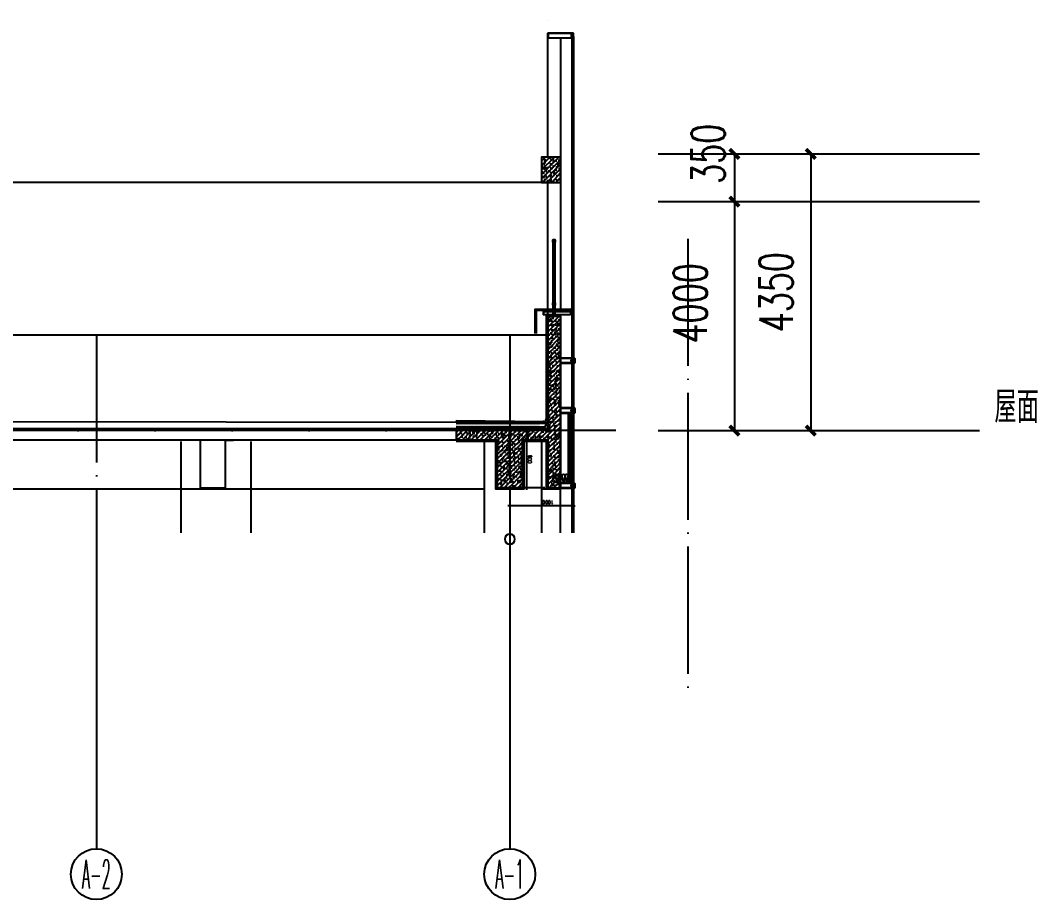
# Model space of a CAD drawing. Extents: x 1980812 to 2578970, y -669191 to 284498.
# Drawn here: x 2036271 to 2052267, y -641267 to -627441 of the extents above; entities that cross this region are included whole.
import ezdxf
from ezdxf.enums import TextEntityAlignment as Align

# ---------------------------------------------------------------- set-up
doc = ezdxf.new("R2010")
doc.units = 0
doc.header["$LTSCALE"] = 1000
doc.header["$MEASUREMENT"] = 0
for name, pattern in [('CENTER', [2, 1.25, -0.25, 0.25, -0.25]), ('DASH', [0.35, 0.25, -0.1]), ('DOTE', [2.42, 2, -0.2, 0.02, -0.2]), ('HIDDEN', [0.375, 0.25, -0.125]), ('HIDDEN2', [0.1875, 0.125, -0.0625])]:
    doc.linetypes.add(name, pattern=pattern)
for name, color, linetype in [('A-SECT-MBND-FINE', 252, 'Continuous'), ('A-SECT-MCUT', 1, 'Continuous'), ('A-SECT-MCUT-FINE', 137, 'Continuous'), ('ALUM-02', 4, 'Continuous'), ('AXIS', 3, 'Continuous'), ('AXIS_TEXT', 7, 'Continuous'), ('BH', 191, 'Continuous'), ('DIM_ELEV', 3, 'Continuous'), ('dote', 1, 'DOTE'), ('FILL', 251, 'Continuous'), ('PUB_DIM', 3, 'Continuous'), ('SF', 1, 'Continuous'), ('STEEL', 3, 'Continuous'), ('SXJF', 8, 'Continuous'), ('TEXT', 7, 'Continuous'), ('WALL', 4, 'Continuous'), ('WINDOW', 2, 'Continuous'), ('保温卷材', 6, 'Continuous'), ('保温板', 20, 'Continuous'), ('可见看线', 63, 'Continuous'), ('柱墙填充', 181, 'Continuous'), ('栏杆', 143, 'Continuous'), ('详细标注', 231, 'Continuous'), ('防水卷材', 6, 'DASH'), ('面层', 31, 'Continuous')]:
    doc.layers.add(name, color=color, linetype=linetype)
doc.styles.add('_TCH_AXIS', font='COMPLEX', dxfattribs={"bigfont": 'GBCBIG'})
doc.styles.add('COMPLEX', font='COMPLEX')
doc.styles.add('DIM_FONT', font='SIMPLEX', dxfattribs={"width": 0.7, "bigfont": 'GBCBIG'})
doc.styles.add('HZTXTW', font='txtw.shx', dxfattribs={"width": 0.6, "bigfont": 'hztxtw.shx'})
doc.styles.add('ROMANS', font='simplex_.ttf', dxfattribs={"width": 0.8, "height": 500})
doc.dimstyles.new('_TCH_ARCH&&150', dxfattribs={"dimscale": 1.5, "dimtxt": 350, "dimasz": 100, "dimexe": 250, "dimexo": 300, "dimgap": 100, "dimtad": 1, "dimdec": 0, "dimzin": 0, "dimdsep": 46, "dimtxsty": 'DIM_FONT', "dimblk": 'ARCHTICK', "dimcen": 0.09, "dimclrt": 7, "dimazin": 2, "dimtfac": 1, "dimtdec": 0, "dimtix": 1, "dimtmove": 2, "dimatfit": 3, "dimfxl": 1, "dimtolj": 1, "dimtzin": 0, "dimarcsym": 0})
doc.dimstyles.new('DIMN20', dxfattribs={"dimscale": 0.2, "dimtxt": 300, "dimasz": 1, "dimexe": 150, "dimexo": 0, "dimgap": 100, "dimtad": 1, "dimdec": 0, "dimzin": 0, "dimdsep": 46, "dimtxsty": 'DIM_FONT', "dimblk1": '_DIMX', "dimblk2": '_DIMX', "dimsah": 1, "dimcen": 0.09, "dimclrd": 256, "dimclre": 256, "dimclrt": 7, "dimadec": 0, "dimazin": 0, "dimtfac": 1, "dimtdec": 0, "dimtix": 1, "dimtmove": 2, "dimatfit": 3, "dimldrblk": '_DIMX', "dimfxl": 150, "dimtolj": 1, "dimtzin": 0, "dimarcsym": 0})
pattern_1 = [(130, (3541375.08, -386623.47), (-71.7260183, -6.2752135), [7.5, -82.5]), (185, (3541375.08, -386623.47), (13.8751334, 75.2192134), [6, -66]), (79.5486, (3541369.105, -386623.99), (-57.8509382, 68.9439542), [6.374019, -70.1142112]), (133.8158, (3541375.08, -386603.47), (-106.724105, -16.5519014), [11.25, -123.75]), (83.3644, (3541366.19, -386604.85), (-93.4662706, 97.411787), [9.561029, -105.1713]), (188.8158, (3541375.08, -386603.47), (-93.4661945, 97.41186), [9, -99]), (159, (3541365.08, -386608.47), (-59.6907052, -40.261889), [7.5, -82.5]), (214, (3541365.08, -386608.47), (-24.3315332, 72.5150045), [6, -66]), (108.5486, (3541360.11, -386611.825), (-84.022263, 32.2530497), [6.374019, -70.1142112]), (142.5, (3541375.082, -386623.47), (-1.21598553, 33.2893854), [0, -65.2, 0, -67, 0, -66.25]), (172.5, (3541375.082, -386623.47), (-26.30695374, 39.4411712), [0, -38.2, 0, -63.7, 0, -25.25]), (212.5, (3541397.382, -386623.47), (-53.3822436, -2.25548717), [0, -25, 0, -78, 0, -103.5]), (222.5, (3541407.38, -386623.47), (-58.318617, 10.0104982), [0, -32.5, 0, -51.8, 0, -73.5])]

# ---------------------------------------------------------------- blocks, each defined once
blk = doc.blocks.new('_ArchTick')
at = {"color": 0, "linetype": 'ByBlock', "const_width": 0.4}
blk.add_lwpolyline([(-0.5, -0.5), (0.5, 0.5)], dxfattribs=at)
blk = doc.blocks.new('*D2850')
at = {"layer": 'Defpoints', "color": 0, "transparency": 16777216}
for p in [(2045848, -629541, 0), (2045848, -633891, 0), (2048698, -633891)]:
    blk.add_point(p, dxfattribs=at)
at = {"layer": 'PUB_DIM', "color": 0, "lineweight": -2, "transparency": 16777216}
for p, q in [((2046298, -629541), (2049073, -629541)), ((2048698, -629541), (2048698, -633891)), ((2046298, -633891), (2049073, -633891))]:
    blk.add_line(p, q, dxfattribs=at)
at = {"layer": 'PUB_DIM', "color": 0, "lineweight": -2, "transparency": 16777216, "xscale": 150, "yscale": 150, "zscale": 150}
for p, rotation in [((2048698, -629541), 90), ((2048698, -633891), 270)]:
    blk.add_blockref('_ArchTick', p, dxfattribs=dict(at, rotation=rotation))
at = {"layer": 'PUB_DIM', "color": 7, "transparency": 16777216, "insert": (2048154, -631716), "char_height": 525, "attachment_point": 5, "rotation": 90, "style": 'DIM_FONT'}
blk.add_mtext('\\A1;4350', dxfattribs=at)
blk = doc.blocks.new('*D2851')
at = {"layer": 'Defpoints', "color": 0, "transparency": 16777216}
for p in [(2045848, -630291, 0), (2045848, -633891, 0), (2047498, -633891)]:
    blk.add_point(p, dxfattribs=at)
at = {"layer": 'PUB_DIM', "color": 0, "lineweight": -2, "transparency": 16777216}
for p, q in [((2046298, -630291), (2047873, -630291)), ((2047498, -630291), (2047498, -633891)), ((2046298, -633891), (2047873, -633891))]:
    blk.add_line(p, q, dxfattribs=at)
at = {"layer": 'PUB_DIM', "color": 0, "lineweight": -2, "transparency": 16777216, "xscale": 150, "yscale": 150, "zscale": 150}
for p, rotation in [((2047498, -630291), 90), ((2047498, -633891), 270)]:
    blk.add_blockref('_ArchTick', p, dxfattribs=dict(at, rotation=rotation))
at = {"layer": 'PUB_DIM', "color": 7, "transparency": 16777216, "insert": (2046805, -631891), "char_height": 525, "attachment_point": 5, "rotation": 90, "style": 'DIM_FONT'}
blk.add_mtext('\\A1;4000', dxfattribs=at)
blk = doc.blocks.new('*D2852')
at = {"layer": 'Defpoints', "color": 0, "transparency": 16777216}
for p in [(2045848, -629541, 0), (2045848, -630291, 0), (2047498, -630291)]:
    blk.add_point(p, dxfattribs=at)
at = {"layer": 'PUB_DIM', "color": 0, "lineweight": -2, "transparency": 16777216}
for p, q in [((2046298, -629541), (2047873, -629541)), ((2047498, -629541), (2047498, -630291)), ((2046298, -630291), (2047873, -630291))]:
    blk.add_line(p, q, dxfattribs=at)
at = {"layer": 'PUB_DIM', "color": 0, "lineweight": -2, "transparency": 16777216, "xscale": 150, "yscale": 150, "zscale": 150}
for p, rotation in [((2047498, -629541), 90), ((2047498, -630291), 270)]:
    blk.add_blockref('_ArchTick', p, dxfattribs=dict(at, rotation=rotation))
at = {"layer": 'PUB_DIM', "color": 7, "transparency": 16777216, "insert": (2047086, -629541), "char_height": 525, "attachment_point": 5, "rotation": 90, "style": 'DIM_FONT'}
blk.add_mtext('\\A1;350', dxfattribs=at)
blk = doc.blocks.new('_DIMX')
blk.add_line((-150, 0), (150, 0))
at = {"const_width": 50}
blk.add_lwpolyline([(-70, -70), (70, 70)], dxfattribs=at)
blk = doc.blocks.new('*D2856')
at = {"layer": 'Defpoints', "color": 0, "transparency": 16777216}
for p in [(2044667, -633891, 0), (2044231, -634791), (2044517, -634791, 0)]:
    blk.add_point(p, dxfattribs=at)
at = {"layer": '详细标注', "lineweight": -2, "transparency": 16777216}
for p, q in [((2044667, -633891), (2044201, -633891)), ((2044231, -633892), (2044231, -634791)), ((2044517, -634791), (2044201, -634791))]:
    blk.add_line(p, q, dxfattribs=at)
at = {"layer": '详细标注', "lineweight": -2, "transparency": 16777216, "xscale": 0.2, "yscale": 0.2, "zscale": 0.2}
for p, rotation in [((2044231, -633891), 90), ((2044231, -634791), 270)]:
    blk.add_blockref('_DIMX', p, dxfattribs=dict(at, rotation=rotation))
at = {"layer": '详细标注', "color": 7, "transparency": 16777216, "insert": (2044281, -634341), "char_height": 60, "attachment_point": 5, "rotation": 270, "style": 'DIM_FONT'}
blk.add_mtext('\\A1;900', dxfattribs=at)
blk = doc.blocks.new('*D2857')
at = {"layer": 'Defpoints', "color": 0, "transparency": 16777216}
for p in [(2043967, -634925, 0), (2044967, -634925, 0), (2043967, -635075, 0)]:
    blk.add_point(p, dxfattribs=at)
at = {"layer": '详细标注', "lineweight": -2, "transparency": 16777216}
for p, q in [((2043967, -634925, 0), (2043967, -635105, 0)), ((2044967, -634925, 0), (2044967, -635105, 0)), ((2044966, -635075, 0), (2043967, -635075, 0))]:
    blk.add_line(p, q, dxfattribs=at)
at = {"layer": '详细标注', "lineweight": -2, "transparency": 16777216, "xscale": 0.2, "yscale": 0.2, "zscale": 0.2}
for p, rotation in [((2043967, -635075, 0), 180.0001417784383), ((2044967, -635075, 0), 0.0001417784382115813)]:
    blk.add_blockref('_DIMX', p, dxfattribs=dict(at, rotation=rotation))
at = {"layer": '详细标注', "color": 7, "transparency": 16777216, "insert": (2044567, -635020, 0), "char_height": 60, "attachment_point": 5, "rotation": 180.0001, "style": 'DIM_FONT'}
blk.add_mtext('\\A1;1000', dxfattribs=at)
blk = doc.blocks.new('M5x45_Pan')
at = {"color": 8, "linetype": 'HIDDEN'}
for p, q in [((0, 2), (45, 2)), ((44, -3), (44, 2)), ((0, -2), (45, -2))]:
    blk.add_line(p, q, dxfattribs=at)
at = {"color": 0, "linetype": 'ByBlock'}
blk.add_lwpolyline([(-1, -5), (0, -5), (0, 5), (-1, 5, 0.228537), (-2, 4, 0.349288), (-2, -4, 0.228537)], format="xyb", close=True, dxfattribs=at)
at = {"color": 8, "linetype": 'HIDDEN2'}
blk.add_lwpolyline([(-4, 1), (-2, 1), (-2, -1), (-4, -1)], dxfattribs=at)
at = {"color": 8, "linetype": 'ByBlock'}
blk.add_lwpolyline([(0, 2), (44, 2), (45, 2), (45, -2), (44, -3), (0, -3)], dxfattribs=at)
at = {"layer": 'TEXT', "color": 8, "linetype": 'CENTER'}
blk.add_line((48, 0), (-7, 0), dxfattribs=at)
at = {"layer": 'Defpoints', "color": 8, "style": 'ROMANS', "width": 0.8}
blk.add_text('M5x45', height=1, rotation=90, dxfattribs=at).set_placement((-1, 0), align=Align.MIDDLE)
blk = doc.blocks.new('A$C7D172E5E')
at = {"layer": 'A-SECT-MCUT'}
for points in [[(0, -40), (0, -80), (-136, -80), (-172, -80), (-172, -48), (-189, -48), (-189, -47), (-185, -46), (-185, -47), (-172, -47), (-172, -40), (-172, -33), (-185, -33), (-185, -34), (-189, -33), (-189, -32), (-172, -32), (-172, 0), (-136, 0), (0, 0)], [(-189, -45), (-185, -45), (-185, -46), (-185, -47), (-186, -46), (-189, -47), (-189, -48), (-201, -48), (-201, -46), (-191, -46), (-191, -34), (-201, -34), (-201, -32), (-189, -32), (-189, -33), (-186, -34), (-185, -33), (-185, -34), (-185, -35), (-189, -35)], [(-169, -78), (-3, -78), (-3, -40), (-3, -3), (-169, -3)]]:
    blk.add_lwpolyline(points, close=True, dxfattribs=at)
for points in [[(-205, -75), (-225, -75), (-225, -5), (-205, -5, -0.414214), (-205, -6), (-205, -6, -0.351524), (-205, -6), (-209, -7, -0.256425), (-210, -7), (-210, -6, 0.198912), (-211, -6), (-216, -6, 0.414214), (-217, -7), (-217, -10, -0.414214), (-217, -10), (-218, -10, -0.414214), (-218, -10), (-218, -7, 0.414214), (-219, -6), (-223, -6, 0.414214), (-223, -7), (-223, -73, 0.414214), (-223, -74), (-219, -74, 0.414214), (-218, -73), (-218, -70, -0.414214), (-218, -70), (-217, -70, -0.414214), (-217, -70), (-217, -73, 0.414214), (-216, -74), (-211, -74, 0.198912), (-210, -74), (-210, -73, -0.256425), (-209, -73), (-205, -74, -0.351524), (-205, -74), (-205, -75, -0.414214)], [(-205, -29, -0.414214), (-205, -30), (-206, -30, 0.414214), (-207, -30), (-207, -50, 0.414214), (-206, -51), (-205, -51, -0.414214), (-205, -51), (-205, -52, -0.414214), (-205, -53), (-209, -53), (-209, -60, 0.414214), (-209, -61), (-205, -61, -0.414214), (-205, -61), (-205, -64, -0.414214), (-205, -64), (-206, -64, -0.414214), (-206, -64), (-206, -63, 0.414214), (-207, -63), (-209, -63, 0.414214), (-209, -63), (-209, -70, 0.414214), (-209, -71), (-207, -71, 0.414214), (-206, -70), (-206, -70, -0.414214), (-206, -69), (-205, -69, -0.414214), (-205, -70), (-205, -73, -0.479811), (-206, -73), (-209, -73, 0.256425), (-210, -73), (-210, -73, -0.198912), (-211, -74), (-214, -74, -0.10157), (-214, -74), (-216, -73, -0.300021), (-217, -72), (-217, -71, -0.414214), (-216, -71), (-212, -71, 0.414214), (-212, -70), (-212, -63), (-212, -17), (-212, -10, 0.414214), (-212, -9), (-216, -9, -0.414214), (-217, -9), (-217, -8, -0.300021), (-216, -7), (-214, -6, -0.10157), (-214, -6), (-211, -6, -0.198912), (-210, -7), (-210, -7, 0.256425), (-209, -7), (-206, -7, -0.479811), (-205, -7), (-205, -10, -0.414214), (-205, -11), (-206, -11, -0.414214), (-206, -10), (-206, -10, 0.414214), (-207, -9), (-209, -9, 0.414214), (-209, -10), (-209, -17, 0.414214), (-209, -17), (-207, -17, 0.414214), (-206, -17), (-206, -16, -0.414214), (-206, -16), (-205, -16, -0.414214), (-205, -16), (-205, -19, -0.414214), (-205, -19), (-209, -19, 0.414214), (-209, -20), (-209, -28), (-205, -28, -0.414214), (-205, -28)]]:
    blk.add_lwpolyline(points, format="xyb", close=True, dxfattribs=at)
at = {"layer": 'A-SECT-MCUT-FINE'}
for p, q in [((-181, -26, 0), (-195, -26, 0)), ((-181, -54, 0), (-195, -54, 0))]:
    blk.add_line(p, q, dxfattribs=at)
for centre in [(-182, -29, 0), (-182, -51, 0)]:
    blk.add_circle(centre, 2.98, dxfattribs=at)
for centre, start, end in [((-199, -29, 0), 320.5682, 27.9183), ((-199, -51, 0), 332.0817, 39.4318)]:
    blk.add_arc(centre, 5.39, start, end, dxfattribs=at)
at = {"layer": 'WINDOW'}
for p, q in [((-200, -25, 0), (-199, -26, 0)), ((-200, -55, 0), (-199, -54, 0)), ((-199, -26, 0), (-195, -26, 0)), ((-199, -54, 0), (-195, -54, 0)), ((-195, -26, 0), (-194, -25, 0)), ((-195, -54, 0), (-194, -55, 0)), ((-181, -26, 0), (-182, -25, 0)), ((-181, -54, 0), (-182, -55, 0)), ((-177, -26, 0), (-181, -26, 0)), ((-177, -54, 0), (-181, -54, 0)), ((-176, -25, 0), (-177, -26, 0)), ((-176, -55, 0), (-177, -54, 0))]:
    blk.add_line(p, q, dxfattribs=at)
at = {"layer": 'SF', "rotation": 0.0004018880973149244}
blk.add_blockref('M5x45_Pan', (-207, -40, 0), dxfattribs=at)
blk = doc.blocks.new('15mm铝板胶缝')
at = {"layer": 'FILL'}
h = blk.add_hatch(dxfattribs=at)
h.set_pattern_fill('HEX', color=256, scale=7, style=0)
h.set_pattern_definition([(0, (-4e-14, -1.343), (0, 1.51554), [0.875, -1.75]), (120, (-4e-14, -1.343), (-1.3125, -0.75777), [0.875, -1.75]), (60, (0.875, -1.343), (-1.3125, 0.75777), [0.875, -1.75])])
edge = h.paths.add_edge_path()
edge.add_ellipse((8, 12), major_axis=(-7.5, 0), ratio=0.703876, start_angle=0, end_angle=360)
h = blk.add_hatch(dxfattribs=at)
h.set_pattern_fill('DOTS', color=256, scale=10, style=0)
edge = h.paths.add_edge_path()
edge.add_line((15, 0), (15, 11))
edge.add_ellipse((8, 12), major_axis=(-7.5, 0), ratio=0.703876, start_angle=0, end_angle=180, ccw=False)
edge.add_line((0, 10), (0, 0))
edge.add_arc((8, -13), 15.1, 60.1372, 119.8628, ccw=False)
at = {"layer": 'SXJF'}
blk.add_lwpolyline([(15, 12), (15, 0, 0.266667), (0, 0), (0, 12)], format="xyb", dxfattribs=at)
blk.add_ellipse((8, 12), major_axis=(-7.5, 0), ratio=0.703876, dxfattribs=at)
blk = doc.blocks.new('_AXISO')
blk.add_circle((0, 0), 0.5)
at = {"layer": 'AXIS_TEXT', "style": 'COMPLEX', "width": 1.041667}
blk.add_attdef('A', text='', height=0.56, dxfattribs=at).set_placement((-0.25, -0.28), (0.25, -0.28), align=Align.FIT)
blk = doc.blocks.new('$LinePat$岩棉板')
at = {"color": 0}
for p, q in [((0, -17), (12, -67)), ((12, -67), (24, -17))]:
    blk.add_line(p, q, dxfattribs=at)
for centre, start, end in [((12, -17), 0, 180), ((0, -67), 270, 0), ((24, -67), 180, 270)]:
    blk.add_arc(centre, 12, start, end, dxfattribs=at)
at = {"layer": 'Defpoints'}
blk.add_point((0, 0.1), dxfattribs=at)
at = {"layer": 'Defpoints', "color": 0}
blk.add_point((24, -84), dxfattribs=at)

msp = doc.modelspace()

# ---------------------------------------------------------------- hatches: boundary and pattern name
at = {"layer": 'BH'}
h = msp.add_hatch(dxfattribs=at)
h.set_pattern_fill('惶妮土', color=256, scale=10, angle=360, style=0)
h.set_pattern_definition(pattern_1)
h.paths.add_polyline_path([(2044566.5, -633750.1), (2044566.5, -633769.2), (2043121.6, -633758.6), (2043121.6, -633739.5)])
h = msp.add_hatch(dxfattribs=at)
h.set_pattern_fill('惶妮土', color=256, scale=10, angle=360, style=0)
h.set_pattern_definition(pattern_1)
h.paths.add_polyline_path([(2044446.5, -633855.8), (2044446.5, -633891.6), (2043121.6, -633891.6), (2043121.6, -633854)])
at = {"layer": '保温板'}
h = msp.add_hatch(dxfattribs=at)
h.set_pattern_fill('HONEY', color=256, scale=8, angle=360, style=0)
h.set_pattern_definition([(360, (526238.008, -149478.884), (19.05, 10.99852), [12.7, -25.4]), (120, (526238.008, -149478.884), (-19.049997724, 10.99852394), [12.7, -25.4]), (60, (526238.008, -149478.884), (2.276e-06, 21.99704394), [-25.4, 12.7])])
h.paths.add_polyline_path([(2043940.9, -633783), (2044444.1, -633785.9), (2044424.5, -633829.2), (2043121.6, -633826.2), (2043121.6, -633779.2)])
at = {"layer": '柱墙填充'}
h = msp.add_hatch(dxfattribs=at)
h.set_pattern_fill('钢筋混凝土', color=256, scale=20, angle=360)
h.set_pattern_definition([(45, (723463.256, 202414.62), (-35.355339, 35.355339), []), (50, (723463.26, 202414.62), (143.4520365, -12.550427), [15, -165]), (355, (723463.26, 202414.62), (-27.750267, 150.438427), [12, -132]), (100.4514, (723475.21, 202413.57), (115.701876, 137.887908), [12.748038, -140.228422]), (46.1842, (723463.26, 202454.62), (213.44821, -33.103803), [22.5, -247.5]), (96.6356, (723481.04, 202451.86), (186.93254, 194.823574), [19.122058, -210.3426]), (351.1842, (723463.26, 202454.62), (186.93239, 194.82372), [18, -198]), (21, (723483.26, 202444.62), (119.38141, -80.523778), [15, -165]), (326, (723483.26, 202444.62), (48.663066, 145.030009), [12, -132]), (71.4514, (723493.2, 202437.91), (168.044526, 64.506099), [12.748038, -140.228422]), (37.5, (723463.256, 202414.62), (2.431971, 66.5787708), [0, -130.4, 0, -134, 0, -132.5]), (7.5, (723463.256, 202414.62), (52.6139075, 78.8823424), [0, -76.4, 0, -127.4, 0, -50.5]), (327.5, (723418.656, 202414.62), (106.7644872, -4.5109743), [0, -50, 0, -156, 0, -207]), (317.5, (723398.66, 202414.62), (116.637234, 20.0209965), [0, -65, 0, -103.6, 0, -147])])
h.paths.add_polyline_path([(2044766.5, -629591.5), (2044466.5, -629591.5), (2044466.5, -629991.5), (2044766.5, -629991.5)])
h = msp.add_hatch(dxfattribs=at)
h.set_pattern_fill('钢筋混凝土', color=256, scale=20, angle=360)
h.set_pattern_definition([(45, (722683.76, 197577.066), (-35.355339, 35.355339), []), (50, (722683.76, 197577.07), (143.4520365, -12.550427), [15, -165]), (355, (722683.76, 197577.07), (-27.750267, 150.438427), [12, -132]), (100.4514, (722695.72, 197576.02), (115.701876, 137.887908), [12.748038, -140.228422]), (46.1842, (722683.76, 197617.07), (213.44821, -33.103803), [22.5, -247.5]), (96.6356, (722701.55, 197614.3), (186.93254, 194.823574), [19.122058, -210.3426]), (351.1842, (722683.76, 197617.07), (186.93239, 194.82372), [18, -198]), (21, (722703.76, 197607.07), (119.38141, -80.523778), [15, -165]), (326, (722703.76, 197607.07), (48.663066, 145.030009), [12, -132]), (71.4514, (722713.71, 197600.36), (168.044526, 64.506099), [12.748038, -140.228422]), (37.5, (722683.76, 197577.066), (2.431971, 66.5787708), [0, -130.4, 0, -134, 0, -132.5]), (7.5, (722683.76, 197577.066), (52.6139075, 78.8823424), [0, -76.4, 0, -127.4, 0, -50.5]), (327.5, (722639.16, 197577.066), (106.7644872, -4.5109743), [0, -50, 0, -156, 0, -207]), (317.5, (722619.16, 197577.07), (116.637234, 20.0209965), [0, -65, 0, -103.6, 0, -147])])
h.paths.add_polyline_path([(2044766.5, -632091.5), (2044566.5, -632091.5), (2044566.5, -633891.5), (2043121.6, -633891.5), (2043121.6, -634041.5), (2043769, -634041.5), (2043769, -634791.5), (2044169, -634791.5), (2044169, -634041.5), (2044566.5, -634041.5), (2044566.5, -634791.5), (2044766.5, -634791.5)])

# ---------------------------------------------------------------- linework, layer by layer
at = {"layer": 'A-SECT-MBND-FINE'}
for p, q in [((2043645, -634041.5, 0), (2043245, -634041.5, 0)), ((2039099, -634791.5, 0), (2039499, -634791.5, 0)), ((2044169, -634791.5, 0), (2043769, -634791.5, 0))]:
    msp.add_line(p, q, dxfattribs=at)
at = {"layer": 'A-SECT-MCUT', "elevation": 0}
for points in [[(2044566.5, -627681.5), (2044566.5, -627641.5), (2044902.1, -627641.5), (2044938.5, -627641.5), (2044938.5, -627673.7), (2044955.2, -627673.7), (2044955.2, -627674.6), (2044951.8, -627675.4), (2044951.2, -627674.9), (2044938.5, -627674.9), (2044938.5, -627681.5), (2044938.5, -627688), (2044951.2, -627688), (2044951.8, -627687.5), (2044955.2, -627688.3), (2044955.2, -627689.2), (2044938.5, -627689.2), (2044938.5, -627721.5), (2044902.1, -627721.5), (2044566.5, -627721.5)], [(2044935.5, -627644), (2044569.5, -627644), (2044569.5, -627681.5), (2044569.5, -627719), (2044935.5, -627719)], [(2044966.5, -627641.5), (2044939.5, -627641.5), (2044939.5, -627672.7), (2044966.5, -627672.7)], [(2044963.5, -627644.5), (2044942.5, -627644.5), (2044942.5, -627669.7), (2044963.5, -627669.7)], [(2044955.8, -627676.1), (2044952, -627676.5), (2044951.1, -627675.4), (2044951.7, -627674.9), (2044952.3, -627675.4), (2044955.8, -627674.6), (2044955.8, -627673.7), (2044967, -627673.7), (2044967, -627675.2), (2044957, -627675.2), (2044957, -627687.7), (2044967, -627687.7), (2044967, -627689.2), (2044955.8, -627689.2), (2044955.8, -627688.4), (2044952.3, -627687.5), (2044951.7, -627688), (2044951.1, -627687.6), (2044952, -627686.5), (2044955.8, -627686.8)], [(2044955.8, -627676.1), (2044952, -627676.5), (2044951.1, -627675.4), (2044951.7, -627674.9), (2044952.3, -627675.4), (2044955.8, -627674.6), (2044955.8, -627673.7), (2044967, -627673.7), (2044967, -627675.2), (2044957, -627675.2), (2044957, -627687.7), (2044967, -627687.7), (2044967, -627689.2), (2044955.8, -627689.2), (2044955.8, -627688.4), (2044952.3, -627687.5), (2044951.7, -627688), (2044951.1, -627687.6), (2044952, -627686.5), (2044955.8, -627686.8)], [(2044955.8, -627676.1), (2044952, -627676.5), (2044951.1, -627675.4), (2044951.7, -627674.9), (2044952.3, -627675.4), (2044955.8, -627674.6), (2044955.8, -627673.7), (2044967, -627673.7), (2044967, -627675.2), (2044957, -627675.2), (2044957, -627687.7), (2044967, -627687.7), (2044967, -627689.2), (2044955.8, -627689.2), (2044955.8, -627688.4), (2044952.3, -627687.5), (2044951.7, -627688), (2044951.1, -627687.6), (2044952, -627686.5), (2044955.8, -627686.8)], [(2044766.5, -632791.5), (2044766.5, -632831.5), (2044902.1, -632831.5), (2044938.5, -632831.5), (2044938.5, -632799.2), (2044955.2, -632799.2), (2044955.2, -632798.3), (2044951.8, -632797.5), (2044951.2, -632798), (2044938.5, -632798), (2044938.5, -632791.5), (2044938.5, -632784.9), (2044951.2, -632784.9), (2044951.8, -632785.4), (2044955.2, -632784.6), (2044955.2, -632783.7), (2044938.5, -632783.7), (2044938.5, -632751.5), (2044902.1, -632751.5), (2044766.5, -632751.5)], [(2044935.5, -632829), (2044769.5, -632829), (2044769.5, -632791.5), (2044769.5, -632754), (2044935.5, -632754)], [(2044955.8, -632796.8), (2044952, -632796.5), (2044951.1, -632797.6), (2044951.7, -632798), (2044952.3, -632797.5), (2044955.8, -632798.4), (2044955.8, -632799.2), (2044967, -632799.2), (2044967, -632797.7), (2044957, -632797.7), (2044957, -632785.2), (2044967, -632785.2), (2044967, -632783.7), (2044955.8, -632783.7), (2044955.8, -632784.6), (2044952.3, -632785.4), (2044951.7, -632784.9), (2044951.1, -632785.4), (2044952, -632786.5), (2044955.8, -632786.1)]]:
    msp.add_lwpolyline(points, close=True, dxfattribs=at)
for points in [[(2044972, -632826.5), (2044991.5, -632826.5), (2044991.5, -632756.5), (2044972, -632756.5, 0.4142136), (2044971.5, -632757), (2044971.5, -632757.3, 0.351524), (2044971.9, -632757.8), (2044975.8, -632758.6, 0.2564253), (2044976.2, -632758.5), (2044976.9, -632757.8, -0.1989124), (2044977.2, -632757.7), (2044983, -632757.7, -0.4142136), (2044983.5, -632758.2), (2044983.5, -632761.2, 0.4142136), (2044984, -632761.7), (2044984.5, -632761.7, 0.4142136), (2044985, -632761.2), (2044985, -632758.2, -0.4142136), (2044985.5, -632757.7), (2044989.5, -632757.7, -0.4142136), (2044990, -632758.2), (2044990, -632824.8, -0.4142136), (2044989.5, -632825.3), (2044985.5, -632825.3, -0.4142136), (2044985, -632824.8), (2044985, -632821.8, 0.4142136), (2044984.5, -632821.3), (2044984, -632821.3, 0.4142136), (2044983.5, -632821.8), (2044983.5, -632824.8, -0.4142136), (2044983, -632825.3), (2044977.2, -632825.3, -0.1989124), (2044976.9, -632825.1), (2044976.2, -632824.5, 0.2564253), (2044975.8, -632824.3), (2044971.9, -632825.2, 0.351524), (2044971.5, -632825.7), (2044971.5, -632826, 0.4142136)], [(2044971.5, -632780.5, 0.4142136), (2044972, -632781), (2044973, -632781, -0.4142136), (2044973.5, -632781.5), (2044973.5, -632801.5, -0.4142136), (2044973, -632802), (2044972, -632802, 0.4142136), (2044971.5, -632802.5), (2044971.5, -632803.5, 0.4142136), (2044972, -632804), (2044976, -632804), (2044976, -632811.7, -0.4142136), (2044975.5, -632812.2), (2044972, -632812.2, 0.4142136), (2044971.5, -632812.7), (2044971.5, -632815.2, 0.4142136), (2044972, -632815.7), (2044972.5, -632815.7, 0.4142136), (2044973, -632815.2), (2044973, -632814.7, -0.4142136), (2044973.5, -632814.2), (2044975.5, -632814.2, -0.4142136), (2044976, -632814.7), (2044976, -632821.7, -0.4142136), (2044975.5, -632822.2), (2044973.5, -632822.2, -0.4142136), (2044973, -632821.7), (2044973, -632821.2, 0.4142136), (2044972.5, -632820.7), (2044972, -632820.7, 0.4142136), (2044971.5, -632821.2), (2044971.5, -632824.4, 0.479811), (2044972.1, -632824.9), (2044975.8, -632824.1, -0.2564253), (2044976.3, -632824.2), (2044977, -632824.9, 0.1989124), (2044977.3, -632825.1), (2044980.3, -632825.1, 0.1015701), (2044980.5, -632825), (2044982.9, -632824, 0.3000211), (2044983.2, -632823.5), (2044983.2, -632822.7, 0.4142136), (2044982.7, -632822.2), (2044979, -632822.2, -0.4142136), (2044978.5, -632821.7), (2044978.5, -632815), (2044978.5, -632768), (2044978.5, -632761.2, -0.4142136), (2044979, -632760.7), (2044982.7, -632760.7, 0.4142136), (2044983.2, -632760.2), (2044983.2, -632759.4, 0.3000211), (2044982.9, -632759), (2044980.5, -632757.9, 0.1015701), (2044980.3, -632757.9), (2044977.3, -632757.9, 0.1989124), (2044977, -632758), (2044976.3, -632758.7, -0.2564253), (2044975.8, -632758.8), (2044972.1, -632758, 0.479811), (2044971.5, -632758.5), (2044971.5, -632761.7, 0.4142136), (2044972, -632762.2), (2044972.5, -632762.2, 0.4142136), (2044973, -632761.7), (2044973, -632761.2, -0.4142136), (2044973.5, -632760.7), (2044975.5, -632760.7, -0.4142136), (2044976, -632761.2), (2044976, -632768.2, -0.4142136), (2044975.5, -632768.7), (2044973.5, -632768.7, -0.4142136), (2044973, -632768.2), (2044973, -632767.7, 0.4142136), (2044972.5, -632767.2), (2044972, -632767.2, 0.4142136), (2044971.5, -632767.7), (2044971.5, -632770.2, 0.4142136), (2044972, -632770.7), (2044975.5, -632770.7, -0.4142136), (2044976, -632771.2), (2044976, -632779), (2044972, -632779, 0.4142136), (2044971.5, -632779.5)]]:
    msp.add_lwpolyline(points, format="xyb", close=True, dxfattribs=at)
at = {"layer": 'A-SECT-MCUT-FINE'}
for p, q in [((2044566.5, -627441.5, 0), (2044566.5, -627441.5, 0)), ((2044566.5, -629591.5, 0), (2044566.5, -627641.5, 0)), ((2044766.5, -627721.5, 0), (2044766.5, -631984.8, 0)), ((2044947.5, -627695.2, 0), (2044961.5, -627695.2, 0)), ((2044947.5, -627695.2, 0), (2044961.5, -627695.2, 0)), ((2044947.5, -627695.2, 0), (2044961.5, -627695.2, 0)), ((2044566.5, -632091.5, 0), (2044566.5, -629991.5, 0)), ((2044947.5, -632777.8, 0), (2044961.5, -632777.8, 0)), ((2044947.5, -632805.2, 0), (2044961.5, -632805.2, 0)), ((2044766.5, -635499.1, 0), (2044766.5, -634791.5, 0))]:
    msp.add_line(p, q, dxfattribs=at)
for centre in [(2044948.7, -627692.2, 0), (2044948.7, -627692.2, 0), (2044948.7, -627692.2, 0), (2044948.7, -632780.7, 0), (2044948.7, -632802.2, 0)]:
    msp.add_circle(centre, 2.98, dxfattribs=at)
for centre, start, end in [((2044965.3, -627692.6, 0), 140.56823, 207.91829), ((2044965.3, -627692.6, 0), 140.56823, 207.91829), ((2044965.3, -627692.6, 0), 140.56823, 207.91829), ((2044965.3, -632780.3, 0), 152.08171, 219.43177), ((2044965.3, -632802.6, 0), 140.56823, 207.91829)]:
    msp.add_arc(centre, 5.39, start, end, dxfattribs=at)
at = {"layer": 'ALUM-02'}
msp.add_line((2044566.5, -632091.5, 0), (2044766.5, -632091.5, 0), dxfattribs=at)
at = {"layer": 'AXIS'}
for p, q in [((2043966.5, -635319, 0), (2043966.5, -635519, 0)), ((2037466.5, -636672.9), (2037466.5, -640467.3)), ((2043966.5, -636672.9), (2043966.5, -640467.3))]:
    msp.add_line(p, q, dxfattribs=at)
at = {"layer": 'dote'}
for p, q in [((2046766.5, -630876), (2046766.5, -638012.7)), ((2037466.5, -632391.5), (2037466.5, -638012.7)), ((2043966.5, -632391.5), (2043966.5, -638012.7))]:
    msp.add_line(p, q, dxfattribs=at)
at = {"layer": 'dote', "linetype": 'DOTE', "ltscale": 0.5}
for p, q in [((2043966.5, -632391.5, 0), (2043966.5, -635499.1, 0)), ((2043121.6, -633891.5, 0), (1997639.9, -633891.5, 0)), ((2045635, -633891.5, 0), (2043121.6, -633891.5, 0))]:
    msp.add_line(p, q, dxfattribs=at)
at = {"layer": 'PUB_DIM'}
for p, q in [((2047873.2, -629541.5, 0), (2051354.6, -629541.5, 0)), ((2047873.2, -630291.5, 0), (2051354.6, -630291.5, 0)), ((2047873.2, -633891.5, 0), (2051354.6, -633891.5, 0))]:
    msp.add_line(p, q, dxfattribs=at)
at = {"layer": 'STEEL'}
for p, q in [((2044927.5, -631982.5, 0), (2044927.5, -632002.5, 0)), ((2044551.5, -632391.5, 0), (2026197.4, -632391.5, 0))]:
    msp.add_line(p, q, dxfattribs=at)
at = {"layer": 'STEEL', "color": 0}
msp.add_line((2044921.5, -632070.5, 0), (2044492.1, -632070.5, 0), dxfattribs=at)
at = {"layer": 'STEEL', "elevation": 0}
for points in [[(2044927.5, -631982.5), (2044362.1, -631990.5), (2044362.1, -632365.5)], [(2044925, -631985), (2044364.6, -631993), (2044364.6, -632363)], [(2044927.5, -632002.5), (2044382.1, -632010.5), (2044382.1, -632365.5)], [(2044925, -631985), (2044925, -632002.5)]]:
    msp.add_lwpolyline(points, dxfattribs=at)
at = {"layer": 'STEEL', "color": 0, "elevation": 0}
for points in [[(2044921.5, -632020.5), (2044492.1, -632020.5), (2044492.1, -632070.5)], [(2044921.5, -632025.5), (2044497.1, -632025.5), (2044497.1, -632070.5)], [(2044921.5, -632020.5), (2044921.5, -632070.5)]]:
    msp.add_lwpolyline(points, dxfattribs=at)
at = {"layer": 'WALL'}
for p, q in [((2044566.5, -631957.9, 0), (2044566.5, -631957.9, 0)), ((2044566.5, -632091.5, 0), (2044566.5, -633891.5, 0)), ((2044766.5, -632091.5, 0), (2044566.5, -632091.5, 0)), ((2044766.5, -632091.5, 0), (2044766.5, -634791.5, 0)), ((2044566.5, -633891.5, 0), (2044566.5, -632279.8, 0)), ((2043121.6, -633891.5, 0), (2021819.7, -633891.5, 0)), ((2044566.5, -633891.5, 0), (2043121.6, -633891.5, 0)), ((2043121.6, -634041.5, 0), (2033497.4, -634041.5, 0)), ((2039099, -634041.5, 0), (2039099, -634791.5, 0)), ((2039499, -634791.5, 0), (2039499, -634041.5, 0)), ((2039499, -634041.5, 0), (2039623, -634041.5, 0)), ((2043245, -634041.5, 0), (2043121.6, -634041.5, 0)), ((2043769, -634041.5, 0), (2043645, -634041.5, 0)), ((2043769, -634791.5, 0), (2043769, -634041.5, 0)), ((2044169, -634041.5, 0), (2044169, -634791.5, 0)), ((2044566.5, -634041.5, 0), (2044169, -634041.5, 0)), ((2044566.5, -634791.5, 0), (2044566.5, -634041.5, 0)), ((2044566.5, -634791.5, 0), (2044566.5, -634041.5, 0)), ((2039099, -634791.5, 0), (2039499, -634791.5, 0)), ((2044169, -634791.5, 0), (2043769, -634791.5, 0)), ((2044566.5, -634791.5, 0), (2044766.5, -634791.5, 0))]:
    msp.add_line(p, q, dxfattribs=at)
at = {"layer": 'WALL', "elevation": 0}
for points in [[(2044766.5, -629591.5), (2044466.5, -629591.5), (2044466.5, -629991.5), (2044766.5, -629991.5)], [(2044766.5, -632091.5), (2044566.5, -632091.5), (2044566.5, -633891.5), (2043121.6, -633891.5), (2043121.6, -634041.5), (2043769, -634041.5), (2043769, -634791.5), (2044169, -634791.5), (2044169, -634041.5), (2044566.5, -634041.5), (2044566.5, -634791.5), (2044766.5, -634791.5)]]:
    msp.add_lwpolyline(points, close=True, dxfattribs=at)
for points in [[(2039099, -634041.5), (2039099, -634791.5), (2039499, -634791.5), (2039499, -634041.5)], [(2043645, -634041.5), (2043645, -634041.5), (2043245, -634041.5), (2043245, -634041.5)], [(2044169, -634041.5), (2044169, -634791.5), (2043769, -634791.5), (2043769, -634041.5)]]:
    msp.add_lwpolyline(points, dxfattribs=at)
at = {"layer": 'WINDOW'}
for p, q in [((2044942.5, -627689.2, 0), (2044942.5, -632776.8, 0)), ((2044942.5, -627696.2, 0), (2044943.5, -627695.2, 0)), ((2044942.5, -627696.2, 0), (2044943.5, -627695.2, 0)), ((2044942.5, -627696.2, 0), (2044943.5, -627695.2, 0)), ((2044943.5, -627695.2, 0), (2044947.5, -627695.2, 0)), ((2044943.5, -627695.2, 0), (2044947.5, -627695.2, 0)), ((2044943.5, -627695.2, 0), (2044947.5, -627695.2, 0)), ((2044947.5, -627695.2, 0), (2044948.5, -627696.2, 0)), ((2044947.5, -627695.2, 0), (2044948.5, -627696.2, 0)), ((2044947.5, -627695.2, 0), (2044948.5, -627696.2, 0)), ((2044948.5, -632776.8, 0), (2044948.5, -627696.2, 0)), ((2044960.5, -632776.8, 0), (2044960.5, -627695.2, 0)), ((2044961.5, -627695.2, 0), (2044960.5, -627696.2, 0)), ((2044961.5, -627695.2, 0), (2044960.5, -627696.2, 0)), ((2044961.5, -627695.2, 0), (2044960.5, -627696.2, 0)), ((2044965.5, -627695.2, 0), (2044961.5, -627695.2, 0)), ((2044965.5, -627695.2, 0), (2044961.5, -627695.2, 0)), ((2044965.5, -627695.2, 0), (2044961.5, -627695.2, 0)), ((2044966.5, -627696.2, 0), (2044965.5, -627695.2, 0)), ((2044966.5, -627696.2, 0), (2044965.5, -627695.2, 0)), ((2044966.5, -627696.2, 0), (2044965.5, -627695.2, 0)), ((2044966.5, -627696.2, 0), (2044966.5, -632776.8, 0)), ((2044942.5, -632776.8, 0), (2044943.5, -632777.8, 0)), ((2044942.5, -632799.2, 0), (2044942.5, -633561.8, 0)), ((2044942.5, -632806.2, 0), (2044943.5, -632805.2, 0)), ((2044943.5, -632777.8, 0), (2044947.5, -632777.8, 0)), ((2044943.5, -632805.2, 0), (2044947.5, -632805.2, 0)), ((2044947.5, -632777.8, 0), (2044948.5, -632776.8, 0)), ((2044947.5, -632805.2, 0), (2044948.5, -632806.2, 0)), ((2044948.5, -633561.8, 0), (2044948.5, -632806.2, 0)), ((2044961.5, -632777.8, 0), (2044960.5, -632776.8, 0)), ((2044961.5, -632805.2, 0), (2044960.5, -632806.2, 0)), ((2044960.5, -633561.8, 0), (2044960.5, -632805.2, 0)), ((2044965.5, -632777.8, 0), (2044961.5, -632777.8, 0)), ((2044965.5, -632805.2, 0), (2044961.5, -632805.2, 0)), ((2044966.5, -632776.8, 0), (2044965.5, -632777.8, 0)), ((2044966.5, -632806.2, 0), (2044965.5, -632805.2, 0)), ((2044966.5, -632806.2, 0), (2044966.5, -633561.8, 0)), ((2044942.5, -633591.2, 0), (2044942.5, -634741.8, 0)), ((2044948.5, -634741.8, 0), (2044948.5, -633591.2, 0)), ((2044960.5, -634741.8, 0), (2044960.5, -633590.2, 0)), ((2044966.5, -633591.2, 0), (2044966.5, -634741.8, 0)), ((2044942.5, -634771.2, 0), (2044942.5, -635499.1, 0)), ((2044948.5, -635499.1, 0), (2044948.5, -634771.2, 0)), ((2044960.5, -635499.1, 0), (2044960.5, -634770.2, 0)), ((2044966.5, -634771.2, 0), (2044966.5, -635499.1, 0))]:
    msp.add_line(p, q, dxfattribs=at)
at = {"layer": '保温板', "elevation": 0}
msp.add_lwpolyline([(2043121.6, -633826.2), (2044523.6, -633831.1), (2044523.6, -633831.1), (2044544.1, -633785.9), (2043121.6, -633778.2)], dxfattribs=at)
at = {"layer": '可见看线'}
for p, q in [((2044566.5, -629991.5, 0), (2033416.5, -629991.5, 0)), ((2038799, -635499.1, 0), (2038799, -634061.5, 0)), ((2039899, -635499.1, 0), (2039899, -634061.5, 0)), ((2043569, -635499.1, 0), (2043569, -634061.5, 0)), ((2044469, -635499.1, 0), (2044469, -634061.5, 0)), ((2043121.6, -634811.5, 0), (2033847.4, -634811.5, 0)), ((2043569, -634811.5, 0), (2043121.6, -634811.5, 0)), ((2044546.5, -634811.5, 0), (2044469, -634811.5, 0))]:
    msp.add_line(p, q, dxfattribs=at)
at = {"layer": '栏杆', "color": 2}
for p, q in [((2044652.8, -630931.5, 0), (2044652.8, -631880.9, 0)), ((2044672.8, -630931.5, 0), (2044672.8, -631880.9, 0))]:
    msp.add_line(p, q, dxfattribs=at)
at = {"layer": '栏杆', "elevation": 0}
msp.add_lwpolyline([(2044682.8, -632091.5), (2044682.8, -630891.5), (2044642.8, -630891.5), (2044642.8, -632091.5)], dxfattribs=at)
at = {"layer": '栏杆', "color": 2, "elevation": 0}
for points in [[(2044682.8, -630931.5), (2044642.8, -630931.5), (2044642.8, -630891.5), (2044682.8, -630891.5)], [(2044677.8, -630926.5), (2044647.8, -630926.5), (2044647.8, -630896.5), (2044677.8, -630896.5)], [(2044682.8, -631920.9), (2044642.8, -631920.9), (2044642.8, -631880.9), (2044682.8, -631880.9)], [(2044677.8, -631915.9), (2044647.8, -631915.9), (2044647.8, -631885.9), (2044677.8, -631885.9)]]:
    msp.add_lwpolyline(points, close=True, dxfattribs=at)
at = {"layer": '防水卷材', "const_width": 10, "elevation": 0}
msp.add_lwpolyline([(2044642.8, -632078.6), (2044581.5, -632078.6, 0.414214), (2044551.5, -632108.6), (2044551.5, -632319.9), (2044551.5, -632366.6), (2044551.5, -633790.9, -0.4538375), (2044496, -633840.9), (2043121.6, -633839.7)], format="xyb", dxfattribs=at)
at = {"layer": '面层'}
for p, q in [((2044537.5, -632070.5, 0), (2044537.5, -633714.8, 0)), ((2043121.6, -633762.3, 0), (2021819.7, -633739.5, 0)), ((2044496.9, -633754.8, 0), (2043121.6, -633739.5, 0)), ((2044482.6, -633773.9, 0), (2043121.6, -633758.6, 0)), ((2044482.6, -633773.9, 0), (2044482.6, -633754.8, 0))]:
    msp.add_line(p, q, dxfattribs=at)
at = {"layer": '面层', "elevation": 0}
for points in [[(2021819.7, -633854), (2043121.6, -633858.4)], [(2043121.6, -633854), (2044566.5, -633857)], [(2044766.5, -634811.5), (2044546.5, -634811.5), (2044546.5, -634061.5), (2044189, -634061.5), (2044189, -634811.5), (2043749, -634811.5), (2043749, -634061.5), (2043121.6, -634061.5)]]:
    msp.add_lwpolyline(points, dxfattribs=at)
at = {"layer": '面层'}
msp.add_arc((2044497.5, -633714.8, 0), 40, 269.07662, 0, dxfattribs=at)

# ---------------------------------------------------------------- block references
at = {"layer": 'AXIS', "extrusion": (0, 0, -1), "xscale": 160, "yscale": 160, "zscale": -160}
msp.add_blockref('_AXISO', (-2043966.5, -635599, 0), dxfattribs=at)
at = {"layer": 'AXIS'}
ref = msp.add_blockref('_AXISO', (2037466.5, -640867.3), dxfattribs=dict(at, xscale=800, yscale=800, zscale=800, rotation=180))
ref.add_attrib('A', 'A-2', dxfattribs={"layer": 'AXIS_TEXT', "height": 452.55, "style": '_TCH_AXIS', "width": 0.344262}).set_placement((2037240.2, -641093.5), (2037692.8, -641093.5), align=Align.FIT)
ref = msp.add_blockref('_AXISO', (2043966.5, -640867.3), dxfattribs=dict(at, xscale=800, yscale=800, zscale=800, rotation=180))
ref.add_attrib('A', 'A-1', dxfattribs={"layer": 'AXIS_TEXT', "height": 452.55, "style": '_TCH_AXIS', "width": 0.375}).set_placement((2043740.2, -641093.5), (2044192.8, -641093.5), align=Align.FIT)
at = {"layer": 'SF', "extrusion": (0, 0, -1), "zscale": -1, "rotation": 0.0004018880973098188}
msp.add_blockref('M5x45_Pan', (-2044973.5, -632791.5, 0), dxfattribs=at)
at = {"layer": 'STEEL', "rotation": 180}
msp.add_blockref('15mm铝板胶缝', (2044942.5, -631982.5, 0), dxfattribs=at)
at = {"layer": 'WALL', "extrusion": (0, 0, -1), "zscale": -1}
for p in [(-2044766.5, -633536.5, 0), (-2044766.5, -634716.5, 0)]:
    msp.add_blockref('A$C7D172E5E', p, dxfattribs=at)
at = {"layer": '保温卷材', "extrusion": (0, 0, -1), "xscale": 0.5952382360573334, "yscale": 0.5941895062325718, "zscale": -0.5941895062325717, "rotation": 269.999987212681}
for p in [(-2044884.6, -633616.5, 0), (-2044884.6, -633630.8, 0), (-2044884.6, -633645, 0), (-2044884.6, -633659.3, 0), (-2044884.6, -633673.6, 0), (-2044884.6, -633687.9, 0), (-2044884.6, -633702.2, 0), (-2044884.6, -633716.5, 0), (-2044884.6, -633730.8, 0), (-2044884.6, -633745, 0), (-2044884.6, -633759.3, 0), (-2044884.6, -633773.6, 0), (-2044884.6, -633787.9, 0), (-2044884.6, -633802.2, 0), (-2044884.6, -633816.5, 0), (-2044884.6, -633830.8, 0), (-2044884.6, -633845, 0), (-2044884.6, -633859.3, 0), (-2044884.6, -633873.6, 0), (-2044884.6, -633887.9, 0), (-2044884.6, -633902.2, 0), (-2044884.6, -633916.5, 0), (-2044884.6, -633930.8, 0), (-2044884.6, -633945, 0), (-2044884.6, -633959.3, 0), (-2044884.6, -633973.6, 0), (-2044884.6, -633987.9, 0), (-2044884.6, -634002.2, 0), (-2044884.6, -634016.5, 0), (-2044884.6, -634030.8, 0), (-2044884.6, -634045, 0), (-2044884.6, -634059.3, 0), (-2044884.6, -634073.6, 0), (-2044884.6, -634087.9, 0), (-2044884.6, -634102.2, 0), (-2044884.6, -634116.5, 0), (-2044884.6, -634130.8, 0), (-2044884.6, -634145, 0), (-2044884.6, -634159.3, 0), (-2044884.6, -634173.6, 0), (-2044884.6, -634187.9, 0), (-2044884.6, -634202.2, 0), (-2044884.6, -634216.5, 0), (-2044884.6, -634230.8, 0), (-2044884.6, -634245, 0), (-2044884.6, -634259.3, 0), (-2044884.6, -634273.6, 0), (-2044884.6, -634287.9, 0), (-2044884.6, -634302.2, 0), (-2044884.6, -634316.5, 0), (-2044884.6, -634330.8, 0), (-2044884.6, -634345, 0), (-2044884.6, -634359.3, 0), (-2044884.6, -634373.6, 0), (-2044884.6, -634387.9, 0), (-2044884.6, -634402.2, 0), (-2044884.6, -634416.5, 0), (-2044884.6, -634430.8, 0), (-2044884.6, -634445, 0), (-2044884.6, -634459.3, 0), (-2044884.6, -634473.6, 0), (-2044884.6, -634487.9, 0), (-2044884.6, -634502.2, 0), (-2044884.6, -634516.5, 0), (-2044884.6, -634530.8, 0), (-2044884.6, -634545, 0), (-2044884.6, -634559.3, 0), (-2044884.6, -634573.6, 0), (-2044884.6, -634587.9, 0), (-2044884.6, -634602.2, 0), (-2044884.6, -634616.5, 0), (-2044884.6, -634630.8, 0), (-2044884.6, -634645, 0), (-2044884.6, -634659.3, 0), (-2044884.6, -634673.6, 0), (-2044884.6, -634687.9, 0), (-2044884.6, -634702.2, 0)]:
    msp.add_blockref('$LinePat$岩棉板', p, dxfattribs=at)
at = {"layer": '保温卷材', "extrusion": (0, 0, -1), "xscale": 2.068614524900063, "yscale": 1.782568518697715, "zscale": -1.782568518697715}
for p in [(-2044736.2, -634570.5, 0), (-2044785.8, -634570.5, 0), (-2044835.5, -634570.5, 0), (-2044885.1, -634570.5, 0)]:
    msp.add_blockref('$LinePat$岩棉板', p, dxfattribs=at)

# ---------------------------------------------------------------- texts
at = {"layer": 'DIM_ELEV', "color": 7, "style": 'HZTXTW', "width": 0.7}
msp.add_text('屋面', height=500, dxfattribs=at).set_placement((2051586.2, -633770.9, 0))

# ---------------------------------------------------------------- dimensions: what is measured, and where the dimension line sits
at = {"layer": 'PUB_DIM'}
dim = msp.add_linear_dim(base=(2047498.2, -630291.5, 0), p1=(2045848.2, -629541.5, 0), p2=(2045848.2, -630291.5, 0), angle=270, text='350', dimstyle='_TCH_ARCH&&150', dxfattribs=at)
dim.commit()
dim.dimension.update_dxf_attribs({"geometry": '*D2852', "text_midpoint": (2047085.7, -629541.5, 0), "dimtype": 161})
for base, p1, text, picture, middle in [((2048698.2, -633891.5, 0), (2045848.2, -629541.5, 0), '4350', '*D2850', (2048154.5, -631716.5, 0)), ((2047498.2, -633891.5, 0), (2045848.2, -630291.5, 0), '4000', '*D2851', (2046804.9, -631891.5, 0))]:
    dim = msp.add_linear_dim(base=base, p1=p1, p2=(2045848.2, -633891.5, 0), angle=270, text=text, dimstyle='_TCH_ARCH&&150', override={"dimgap": 0}, dxfattribs=at)
    dim.commit()
    dim.dimension.update_dxf_attribs({"geometry": picture, "text_midpoint": middle, "dimtype": 161})
at = {"layer": '详细标注'}
dim = msp.add_linear_dim(base=(2044230.8, -634791.5, 0), p1=(2044666.6, -633891.5, 0), p2=(2044516.6, -634791.5, 0), angle=90, dimstyle='DIMN20', dxfattribs=at)
dim.commit()
dim.dimension.update_dxf_attribs({"geometry": '*D2856', "text_midpoint": (2044280.8, -634341.5, 0)})
dim = msp.add_linear_dim(base=(2043966.5, -635074.5, 0), p1=(2044966.5, -634925.5, 0), p2=(2043966.5, -634925.5, 0), angle=180.00014, dimstyle='DIMN20', dxfattribs=at)
dim.commit()
dim.dimension.update_dxf_attribs({"geometry": '*D2857', "text_midpoint": (2044566.5, -635020.3, 0), "dimtype": 161})

doc.saveas('drawing.dxf')
